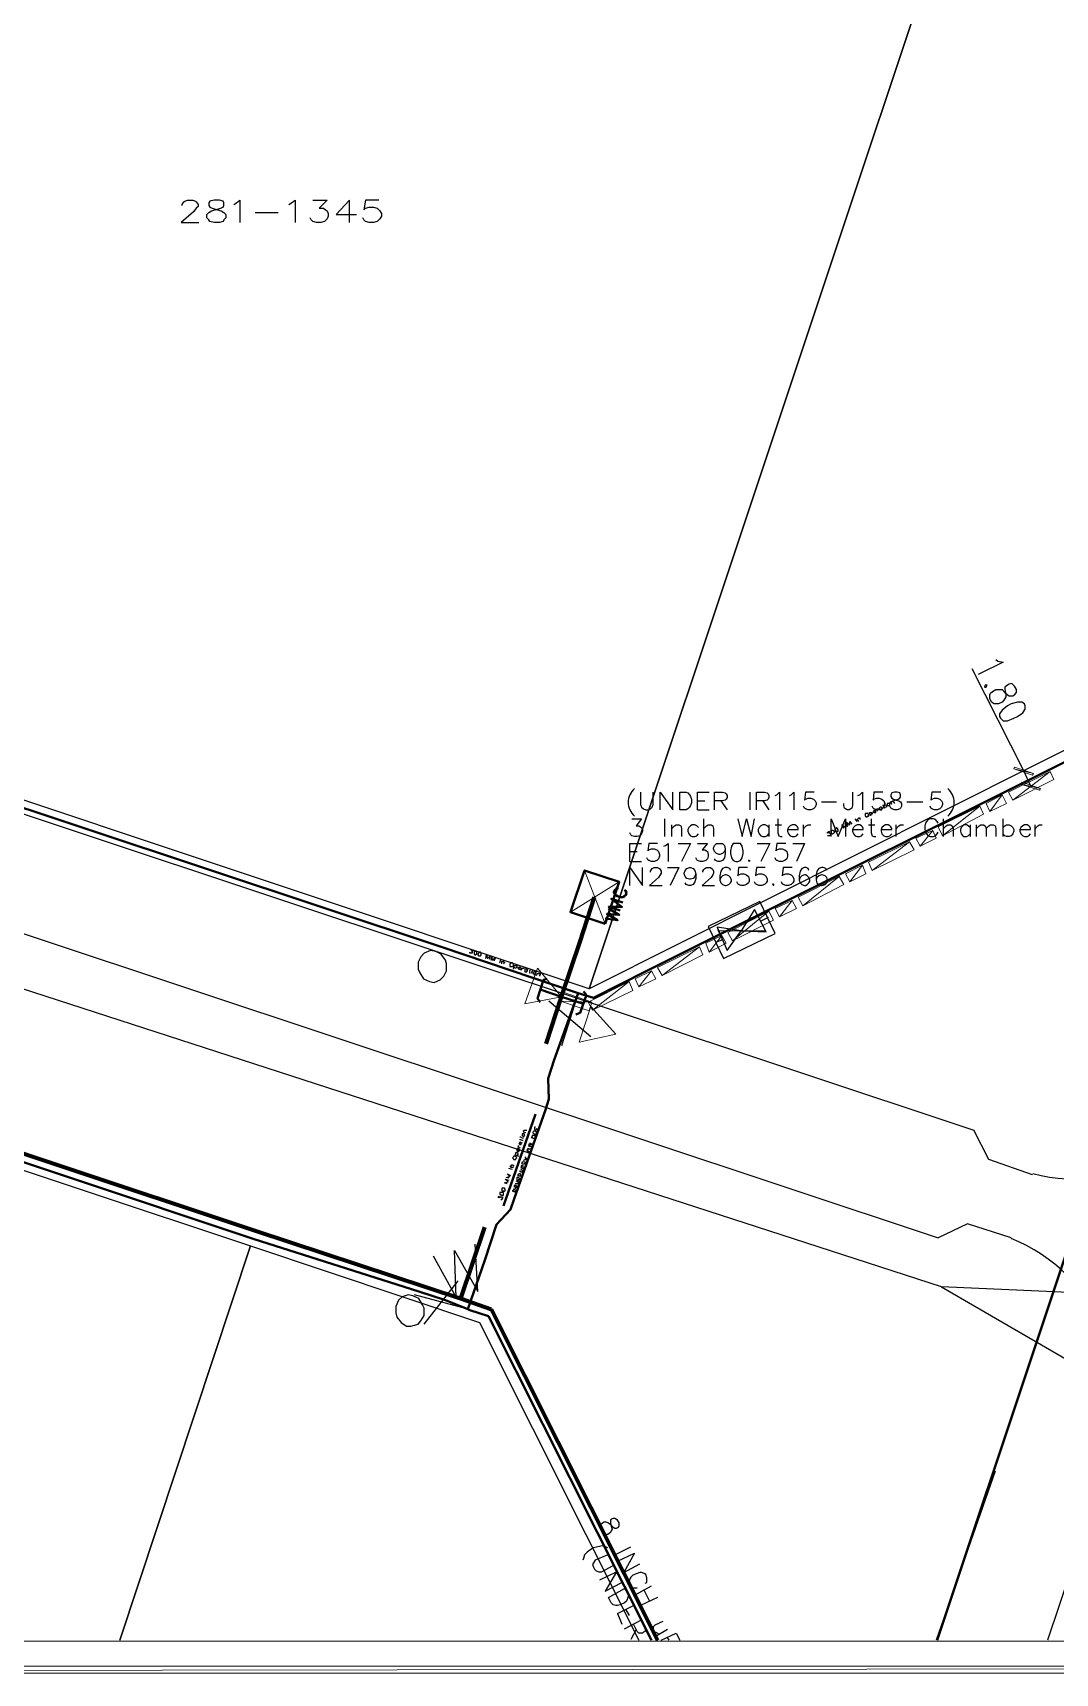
# Model space of a CAD drawing. Header units: inches. Extents: x 5 to 844, y 8 to 596.
# Drawn here: x 291.4 to 439, y 8.1 to 245.1 of the extents above; entities that cross this region are included whole.
import ezdxf

# ---------------------------------------------------------------- set-up
doc = ezdxf.new("R2010")
doc.units = ezdxf.units.IN
doc.header["$MEASUREMENT"] = 0
doc.layers.add('PDF_Geometry', color=7, linetype='Continuous')

msp = doc.modelspace()

# ---------------------------------------------------------------- linework, layer by layer
at = {"layer": 'PDF_Geometry', "color": 9, "lineweight": 25, "true_color": 0xbababa}
for points in [[(597.33, 591.67), (448.83, 145.68), (371.7, 106.98), (427.62, 274.76), (430.19, 282.47), (437.91, 279.9), (440.35, 287.61), (432.76, 290.19), (442.92, 321.04), (455.78, 359.61), (481.49, 436.75), (494.35, 475.32), (507.2, 513.89), (519.93, 552.46), (532.79, 591.03), (533.04, 591.67)], [(229.89, 154.29), (285.81, 321.94), (427.62, 274.76), (371.7, 106.98), (229.89, 154.29)], [(422.61, 63.91), (80.62, 174.86), (58, 180.91), (35.11, 186.05), (11.97, 190.29), (10.69, 190.42)], [(118.17, 12.87), (138.74, 117.52), (153.65, 126.14), (322.84, 69.83), (303.94, 12.87)], [(303.94, 12.87), (322.84, 69.83), (355.88, 58.77), (378.9, 12.87)], [(455.01, 62.5), (422.61, 63.91), (449.61, 48.23)]]:
    msp.add_lwpolyline(points, dxfattribs=at)
at = {"layer": 'PDF_Geometry', "lineweight": 25}
for points in [[(597.33, 591.67), (448.83, 145.68), (371.7, 106.98), (427.62, 274.76), (430.19, 282.47), (437.91, 279.9), (440.35, 287.61), (432.76, 290.19), (442.92, 321.04), (455.78, 359.61), (481.49, 436.75), (494.35, 475.32), (507.2, 513.89), (519.93, 552.46), (532.79, 591.03), (533.04, 591.67)], [(427.62, 274.76), (371.7, 106.98), (229.89, 154.29), (145.81, 182.19), (126.52, 188.36), (107.11, 194.02), (87.7, 199.03), (78.44, 201.35), (69.18, 203.4), (59.93, 205.46), (50.67, 207.26), (41.41, 209.06), (32.03, 210.73), (21.74, 212.4), (11.59, 213.95), (10.69, 214.07)], [(312.94, 220.12), (312.94, 220.25), (313.2, 220.63), (313.33, 220.76), (313.71, 220.89), (314.48, 220.89), (314.87, 220.76), (315, 220.63), (315.26, 220.25), (315.26, 219.99), (315, 219.73), (314.61, 219.22), (312.81, 217.67), (315.38, 217.67)], [(317.57, 220.89), (316.93, 220.76), (316.8, 220.5), (316.8, 220.12), (316.93, 219.86), (317.31, 219.73), (318.08, 219.47), (318.6, 219.35), (318.98, 219.09), (319.24, 218.83), (319.24, 218.32), (318.98, 218.06), (318.86, 217.8), (318.34, 217.67), (317.57, 217.67), (316.93, 217.8), (316.8, 218.06), (316.54, 218.32), (316.54, 218.83), (316.8, 219.09), (317.18, 219.35), (317.7, 219.47), (318.47, 219.73), (318.86, 219.86), (318.98, 220.12), (318.98, 220.5), (318.86, 220.76), (318.34, 220.89), (317.57, 220.89)], [(320.4, 220.25), (320.78, 220.5), (321.3, 220.89), (321.3, 217.67)], [(328.37, 220.25), (328.75, 220.5), (329.27, 220.89), (329.27, 217.67)], [(331.84, 220.89), (333.9, 220.89), (332.74, 219.73), (333.38, 219.73), (333.64, 219.47), (333.9, 219.35), (334.03, 218.96), (334.03, 218.57), (333.9, 218.19), (333.51, 217.8), (333, 217.67), (332.35, 217.67), (331.84, 217.8), (331.58, 218.06), (331.45, 218.32)], [(337.11, 217.67), (337.11, 220.89), (335.18, 218.83), (338.14, 218.83)], [(341.35, 220.89), (339.43, 220.89), (339.17, 219.47), (339.43, 219.73), (339.94, 219.86), (340.58, 219.86), (341.1, 219.73), (341.48, 219.35), (341.74, 218.96), (341.74, 218.57), (341.48, 218.19), (341.1, 217.8), (340.58, 217.67), (339.94, 217.67), (339.43, 217.8), (339.17, 218.06), (339.04, 218.32)], [(323.48, 219.09), (326.83, 219.09)], [(426.98, 153.26), (434.44, 138.48)], [(434.56, 138.48), (434.44, 138.48), (435.46, 136.29)], [(379.15, 135.39), (379.15, 133.59), (379.28, 133.21), (379.54, 132.95), (379.92, 132.82), (380.18, 132.82), (380.57, 132.95), (380.82, 133.21), (380.95, 133.59), (380.95, 135.39)], [(381.98, 132.82), (381.98, 135.39), (383.78, 132.82), (383.78, 135.39)], [(384.81, 132.82), (384.81, 135.39), (385.71, 135.39), (385.97, 135.26), (386.22, 135.01), (386.35, 134.75), (386.48, 134.36), (386.48, 133.85), (386.35, 133.46), (386.22, 133.21), (385.97, 132.95), (385.71, 132.82), (384.81, 132.82)], [(387.38, 132.82), (387.38, 135.39), (389.05, 135.39)], [(389.82, 132.82), (389.82, 135.39), (390.98, 135.39), (391.37, 135.26), (391.49, 135.14), (391.62, 134.88), (391.62, 134.62), (391.49, 134.36), (391.37, 134.24), (390.98, 134.11), (389.82, 134.11)], [(394.97, 132.82), (394.97, 135.39)], [(395.87, 132.82), (395.87, 135.39), (397.02, 135.39), (397.41, 135.26), (397.54, 135.14), (397.67, 134.88), (397.67, 134.62), (397.54, 134.36), (397.41, 134.24), (397.02, 134.11), (395.87, 134.11)], [(398.57, 134.88), (398.82, 135.01), (399.21, 135.39), (399.21, 132.82)], [(400.62, 134.88), (400.88, 135.01), (401.27, 135.39), (401.27, 132.82)], [(404.22, 135.39), (402.94, 135.39), (402.81, 134.24), (402.94, 134.36), (403.32, 134.49), (403.71, 134.49), (404.09, 134.36), (404.35, 134.11), (404.48, 133.85), (404.48, 133.59), (404.35, 133.21), (404.09, 132.95), (403.71, 132.82), (403.32, 132.82), (402.94, 132.95), (402.81, 133.08), (402.68, 133.34)], [(409.75, 135.39), (409.75, 133.46), (409.62, 133.08), (409.49, 132.95), (409.24, 132.82), (408.98, 132.82), (408.72, 132.95), (408.59, 133.08), (408.47, 133.46), (408.47, 133.72)], [(410.52, 134.88), (410.78, 135.01), (411.17, 135.39), (411.17, 132.82)], [(414.12, 135.39), (412.84, 135.39), (412.71, 134.24), (412.84, 134.36), (413.22, 134.49), (413.61, 134.49), (413.99, 134.36), (414.25, 134.11), (414.38, 133.85), (414.38, 133.59), (414.25, 133.21), (413.99, 132.95), (413.61, 132.82), (413.22, 132.82), (412.84, 132.95), (412.71, 133.08), (412.58, 133.34)], [(415.79, 135.39), (415.41, 135.26), (415.28, 135.01), (415.28, 134.75), (415.41, 134.49), (415.66, 134.36), (416.05, 134.24), (416.44, 134.11), (416.69, 133.98), (416.82, 133.72), (416.82, 133.34), (416.69, 133.08), (416.56, 132.95), (416.18, 132.82), (415.79, 132.82), (415.41, 132.95), (415.28, 133.08), (415.15, 133.34), (415.15, 133.72), (415.28, 133.98), (415.54, 134.11), (415.92, 134.24), (416.31, 134.36), (416.56, 134.49), (416.69, 134.75), (416.69, 135.01), (416.56, 135.26), (416.18, 135.39), (415.79, 135.39)], [(422.48, 135.39), (421.19, 135.39), (421.06, 134.24), (421.19, 134.36), (421.58, 134.49), (421.96, 134.49), (422.35, 134.36), (422.61, 134.11), (422.74, 133.85), (422.74, 133.59), (422.61, 133.21), (422.35, 132.95), (421.96, 132.82), (421.58, 132.82), (421.19, 132.95), (421.06, 133.08), (420.94, 133.34)], [(435.59, 136.29), (435.59, 136.29)], [(387.38, 134.11), (388.41, 134.11)], [(387.38, 132.82), (389.05, 132.82)], [(390.72, 134.11), (391.62, 132.82)], [(396.77, 134.11), (397.67, 132.82)], [(405.25, 133.98), (407.44, 133.98)], [(417.59, 133.98), (419.91, 133.98)], [(377.87, 131.54), (379.28, 131.54), (378.51, 130.51), (378.9, 130.51), (379.15, 130.38), (379.28, 130.25), (379.41, 129.99), (379.41, 129.74), (379.28, 129.35), (379.02, 129.09), (378.64, 128.96), (378.25, 128.96), (377.87, 129.09), (377.74, 129.22), (377.61, 129.48)], [(382.62, 128.96), (382.62, 131.54)], [(383.65, 128.96), (383.65, 130.64)], [(383.65, 130.12), (384.04, 130.51), (384.3, 130.64), (384.68, 130.64), (384.94, 130.51), (385.07, 130.12), (385.07, 128.96)], [(387.51, 130.25), (387.25, 130.51), (386.99, 130.64), (386.61, 130.64), (386.35, 130.51), (386.09, 130.25), (385.97, 129.99), (385.97, 129.74), (386.09, 129.35), (386.35, 129.09), (386.61, 128.96), (386.99, 128.96), (387.25, 129.09), (387.51, 129.35)], [(388.28, 128.96), (388.28, 131.54)], [(388.28, 130.12), (388.67, 130.51), (388.92, 130.64), (389.31, 130.64), (389.57, 130.51), (389.69, 130.12), (389.69, 128.96)], [(393.17, 131.54), (393.81, 128.96), (394.45, 131.54), (395.09, 128.96), (395.61, 131.54)], [(397.67, 130.25), (397.41, 130.51), (397.15, 130.64), (396.77, 130.64), (396.51, 130.51), (396.25, 130.25), (396.12, 129.99), (396.12, 129.74), (396.25, 129.35), (396.51, 129.09), (396.77, 128.96), (397.15, 128.96), (397.41, 129.09), (397.67, 129.35)], [(397.67, 130.64), (397.67, 128.96)], [(398.57, 130.64), (399.47, 130.64)], [(398.95, 131.54), (398.95, 129.48), (399.08, 129.09), (399.34, 128.96), (399.59, 128.96)], [(400.37, 129.99), (401.91, 129.99), (401.91, 130.12), (401.78, 130.38), (401.65, 130.51), (401.39, 130.64), (401.01, 130.64), (400.75, 130.51), (400.49, 130.25), (400.37, 129.99), (400.37, 129.74), (400.49, 129.35), (400.75, 129.09), (401.01, 128.96), (401.39, 128.96), (401.65, 129.09), (401.91, 129.35)], [(402.68, 128.96), (402.68, 130.64)], [(402.68, 129.99), (402.81, 130.25), (403.07, 130.51), (403.32, 130.64), (403.71, 130.64)], [(406.67, 128.96), (406.67, 131.54), (407.69, 128.96), (408.72, 131.54), (408.72, 128.96)], [(409.75, 129.99), (411.29, 129.99), (411.29, 130.12), (411.17, 130.38), (411.04, 130.51), (410.78, 130.64), (410.39, 130.64), (410.14, 130.51), (409.88, 130.25), (409.75, 129.99), (409.75, 129.74), (409.88, 129.35), (410.14, 129.09), (410.39, 128.96), (410.78, 128.96), (411.04, 129.09), (411.29, 129.35)], [(412.07, 130.64), (412.97, 130.64)], [(412.45, 131.54), (412.45, 129.48), (412.58, 129.09), (412.84, 128.96), (413.09, 128.96)], [(413.87, 129.99), (415.41, 129.99), (415.41, 130.12), (415.28, 130.38), (415.15, 130.51), (414.89, 130.64), (414.51, 130.64), (414.25, 130.51), (413.99, 130.25), (413.87, 129.99), (413.87, 129.74), (413.99, 129.35), (414.25, 129.09), (414.51, 128.96), (414.89, 128.96), (415.15, 129.09), (415.41, 129.35)], [(416.05, 128.96), (416.05, 130.64)], [(416.05, 129.99), (416.18, 130.25), (416.44, 130.51), (416.69, 130.64), (417.08, 130.64)], [(422.09, 130.89), (421.96, 131.15), (421.71, 131.41), (421.45, 131.54), (420.94, 131.54), (420.68, 131.41), (420.42, 131.15), (420.29, 130.89), (420.16, 130.51), (420.16, 129.99), (420.29, 129.61), (420.42, 129.35), (420.68, 129.09), (420.94, 128.96), (421.45, 128.96), (421.71, 129.09), (421.96, 129.35), (422.09, 129.61)], [(422.86, 128.96), (422.86, 131.54)], [(422.86, 130.12), (423.25, 130.51), (423.51, 130.64), (423.89, 130.64), (424.15, 130.51), (424.28, 130.12), (424.28, 128.96)], [(426.72, 130.25), (426.46, 130.51), (426.21, 130.64), (425.82, 130.64), (425.69, 130.51), (425.44, 130.25), (425.31, 129.99), (425.31, 129.74), (425.44, 129.35), (425.69, 129.09), (425.82, 128.96), (426.21, 128.96), (426.46, 129.09), (426.72, 129.35)], [(426.72, 130.64), (426.72, 128.96)], [(427.62, 128.96), (427.62, 130.64)], [(427.62, 130.12), (428.01, 130.51), (428.26, 130.64), (428.65, 130.64), (428.91, 130.51), (429.04, 130.12), (429.04, 128.96)], [(429.04, 130.12), (429.42, 130.51), (429.68, 130.64), (430.06, 130.64), (430.32, 130.51), (430.45, 130.12), (430.45, 128.96)], [(431.48, 128.96), (431.48, 131.54)], [(431.48, 130.25), (431.74, 130.51), (431.99, 130.64), (432.38, 130.64), (432.64, 130.51), (432.89, 130.25), (433.02, 129.99), (433.02, 129.74), (432.89, 129.35), (432.64, 129.09), (432.38, 128.96), (431.99, 128.96), (431.74, 129.09), (431.48, 129.35)], [(433.92, 129.99), (435.46, 129.99), (435.46, 130.12), (435.34, 130.38), (435.21, 130.51), (434.95, 130.64), (434.56, 130.64), (434.31, 130.51), (434.05, 130.25), (433.92, 129.99), (433.92, 129.74), (434.05, 129.35), (434.31, 129.09), (434.56, 128.96), (434.95, 128.96), (435.21, 129.09), (435.46, 129.35)], [(436.11, 128.96), (436.11, 130.64)], [(436.11, 129.99), (436.24, 130.25), (436.49, 130.51), (436.75, 130.64), (437.14, 130.64)], [(118.17, 12.87), (138.74, 117.52), (153.65, 126.14), (322.84, 69.83), (303.94, 12.87), (322.84, 69.83), (355.88, 58.77), (378.9, 12.87)], [(377.61, 125.37), (377.61, 127.94), (379.28, 127.94)], [(377.61, 126.78), (378.64, 126.78)], [(381.6, 127.94), (380.31, 127.94), (380.18, 126.91), (380.31, 127.04), (380.7, 127.17), (381.08, 127.17), (381.47, 127.04), (381.72, 126.78), (381.85, 126.39), (381.85, 126.14), (381.72, 125.75), (381.47, 125.49), (381.08, 125.37), (380.7, 125.37), (380.31, 125.49), (380.18, 125.62), (380.05, 125.88)], [(382.5, 127.55), (382.75, 127.68), (383.14, 127.94), (383.14, 125.37)], [(384.55, 127.94), (386.35, 127.94), (385.07, 125.37)], [(387.38, 127.94), (388.79, 127.94), (388.02, 127.04), (388.41, 127.04), (388.67, 126.91), (388.79, 126.78), (388.92, 126.39), (388.92, 126.14), (388.79, 125.75), (388.54, 125.49), (388.15, 125.37), (387.77, 125.37), (387.38, 125.49), (387.25, 125.62), (387.12, 125.88)], [(391.37, 127.17), (391.24, 126.78), (390.98, 126.52), (390.59, 126.39), (390.47, 126.39), (390.08, 126.52), (389.82, 126.78), (389.69, 127.17), (389.69, 127.29), (389.82, 127.68), (390.08, 127.94), (390.47, 127.94), (390.59, 127.94), (390.98, 127.94), (391.24, 127.68), (391.37, 127.17), (391.37, 126.52), (391.24, 125.88), (390.98, 125.49), (390.59, 125.37), (390.34, 125.37), (389.95, 125.49), (389.82, 125.75)], [(392.91, 127.94), (392.52, 127.94), (392.27, 127.55), (392.14, 126.91), (392.14, 126.52), (392.27, 125.88), (392.52, 125.49), (392.91, 125.37), (393.17, 125.37), (393.55, 125.49), (393.81, 125.88), (393.94, 126.52), (393.94, 126.91), (393.81, 127.55), (393.55, 127.94), (393.17, 127.94), (392.91, 127.94)], [(394.84, 125.62), (394.71, 125.49), (394.84, 125.37), (394.97, 125.49)], [(395.99, 127.94), (397.79, 127.94), (396.51, 125.37)], [(400.11, 127.94), (398.82, 127.94), (398.69, 126.91), (398.82, 127.04), (399.21, 127.17), (399.59, 127.17), (399.98, 127.04), (400.24, 126.78), (400.37, 126.39), (400.37, 126.14), (400.24, 125.75), (399.98, 125.49), (399.59, 125.37), (399.21, 125.37), (398.82, 125.49), (398.69, 125.62), (398.57, 125.88)], [(401.14, 127.94), (402.81, 127.94), (401.65, 125.37)], [(377.61, 125.37), (379.28, 125.37)], [(377.61, 121.89), (377.61, 124.47), (379.41, 121.89), (379.41, 124.47)], [(380.57, 123.82), (380.57, 123.95), (380.7, 124.21), (380.82, 124.34), (381.08, 124.47), (381.6, 124.47), (381.85, 124.34), (381.98, 124.21), (382.11, 123.95), (382.11, 123.69), (381.98, 123.44), (381.72, 123.05), (380.44, 121.89), (382.24, 121.89)], [(383.01, 124.47), (384.68, 124.47), (383.4, 121.89)], [(387.12, 123.57), (386.99, 123.18), (386.74, 122.92), (386.35, 122.79), (386.22, 122.79), (385.84, 122.92), (385.58, 123.18), (385.45, 123.57), (385.45, 123.69), (385.58, 124.08), (385.84, 124.34), (386.22, 124.47), (386.35, 124.47), (386.74, 124.34), (386.99, 124.08), (387.12, 123.57), (387.12, 122.92), (386.99, 122.41), (386.74, 122.02), (386.35, 121.89), (386.09, 121.89), (385.71, 122.02), (385.58, 122.28)], [(388.15, 123.82), (388.15, 123.95), (388.28, 124.21), (388.41, 124.34), (388.67, 124.47), (389.18, 124.47), (389.44, 124.34), (389.57, 124.21), (389.69, 123.95), (389.69, 123.69), (389.57, 123.44), (389.31, 123.05), (388.02, 121.89), (389.82, 121.89)], [(392.14, 124.08), (392.01, 124.34), (391.62, 124.47), (391.37, 124.47), (390.98, 124.34), (390.72, 123.95), (390.59, 123.31), (390.59, 122.67), (390.72, 122.28), (390.98, 122.02), (391.37, 121.89), (391.49, 121.89), (391.88, 122.02), (392.14, 122.28), (392.27, 122.54), (392.27, 122.67), (392.14, 123.05), (391.88, 123.31), (391.49, 123.44), (391.37, 123.44), (390.98, 123.31), (390.72, 123.05), (390.59, 122.67)], [(394.58, 124.47), (393.29, 124.47), (393.17, 123.31), (393.29, 123.44), (393.68, 123.57), (394.07, 123.57), (394.45, 123.44), (394.71, 123.18), (394.84, 122.79), (394.84, 122.54), (394.71, 122.28), (394.45, 122.02), (394.07, 121.89), (393.68, 121.89), (393.29, 122.02), (393.17, 122.15), (393.04, 122.41)], [(397.15, 124.47), (395.87, 124.47), (395.74, 123.31), (395.87, 123.44), (396.25, 123.57), (396.64, 123.57), (397.02, 123.44), (397.28, 123.18), (397.41, 122.79), (397.41, 122.54), (397.28, 122.28), (397.02, 122.02), (396.64, 121.89), (396.25, 121.89), (395.87, 122.02), (395.74, 122.15), (395.61, 122.41)], [(401.01, 124.47), (399.72, 124.47), (399.59, 123.31), (399.72, 123.44), (400.11, 123.57), (400.49, 123.57), (400.88, 123.44), (401.14, 123.18), (401.27, 122.79), (401.27, 122.54), (401.14, 122.28), (400.88, 122.02), (400.49, 121.89), (400.11, 121.89), (399.72, 122.02), (399.59, 122.15), (399.47, 122.41)], [(403.45, 124.08), (403.32, 124.34), (403.07, 124.47), (402.81, 124.47), (402.42, 124.34), (402.17, 123.95), (402.04, 123.31), (402.04, 122.67), (402.17, 122.28), (402.42, 122.02), (402.81, 121.89), (402.94, 121.89), (403.19, 122.02), (403.45, 122.28), (403.58, 122.54), (403.58, 122.67), (403.45, 123.05), (403.19, 123.31), (402.94, 123.44), (402.81, 123.44), (402.42, 123.31), (402.17, 123.05), (402.04, 122.67)], [(406.02, 124.08), (405.89, 124.34), (405.51, 124.47), (405.25, 124.47), (404.87, 124.34), (404.61, 123.95), (404.48, 123.31), (404.48, 122.67), (404.61, 122.28), (404.87, 122.02), (405.25, 121.89), (405.38, 121.89), (405.77, 122.02), (406.02, 122.28), (406.15, 122.54), (406.15, 122.67), (406.02, 123.05), (405.77, 123.31), (405.38, 123.44), (405.25, 123.44), (404.87, 123.31), (404.61, 123.05), (404.48, 122.67)], [(398.31, 122.15), (398.18, 122.02), (398.31, 121.89), (398.44, 122.02)], [(375.81, 30.23), (375.42, 30.48), (375.17, 30.48), (374.91, 30.36), (374.78, 30.23), (374.78, 29.84), (374.91, 29.33), (375.04, 28.94), (374.91, 28.68), (374.78, 28.43), (374.4, 28.17), (374.14, 28.17), (373.88, 28.3), (373.62, 28.56), (373.37, 29.07), (373.37, 29.46), (373.37, 29.58), (373.62, 29.84), (373.88, 29.97), (374.14, 29.97), (374.52, 29.84), (374.78, 29.58), (375.17, 29.2), (375.42, 29.07), (375.68, 29.07), (375.94, 29.2), (376.07, 29.46), (376.07, 29.84), (375.81, 30.23)], [(374.4, 26.24), (374.01, 26.37), (373.62, 26.5), (372.98, 26.37), (372.34, 26.24), (371.95, 25.98), (371.44, 25.6), (371.05, 25.21), (370.92, 24.7), (370.8, 24.44)], [(375.42, 25.21), (377.74, 26.37)], [(374.4, 25.21), (372.6, 24.44), (372.34, 24.06), (372.21, 23.8), (372.34, 23.41), (372.47, 23.16), (372.72, 22.9), (373.11, 22.77), (373.5, 22.77), (375.17, 23.67)], [(375.81, 24.31), (378.25, 25.47), (376.71, 22.64), (379.02, 23.93)], [(373.24, 21.61), (375.68, 22.77), (374.01, 19.94), (376.45, 21.23)], [(379.8, 21.1), (380.05, 21.23), (380.05, 21.61), (380.05, 21.87), (379.92, 22.38), (379.67, 22.51), (379.28, 22.64), (379.02, 22.64), (378.64, 22.51), (378, 22.26), (377.74, 22), (377.61, 21.74), (377.48, 21.36), (377.48, 21.1), (377.74, 20.71), (378, 20.46), (378.25, 20.46), (378.64, 20.46)], [(374.52, 19.04), (376.84, 20.33), (377.35, 19.56), (377.35, 19.17), (377.22, 18.78), (377.1, 18.53), (376.84, 18.27), (376.2, 18.01), (375.81, 17.88), (375.55, 17.88), (375.17, 18.01), (374.91, 18.27), (374.52, 19.04)], [(378.38, 19.43), (380.7, 20.71)], [(381.6, 19.04), (379.15, 17.88)], [(379.67, 20.07), (380.44, 18.53)], [(375.81, 16.73), (378.12, 17.88), (378.9, 16.47)], [(375.81, 16.73), (376.45, 15.18)], [(376.97, 17.37), (377.48, 16.47)], [(376.84, 14.54), (379.28, 15.83), (379.8, 14.8), (379.8, 14.41), (379.8, 14.16), (379.54, 14.03), (379.41, 13.9), (379.15, 13.9), (378.9, 13.9), (378.64, 14.16), (378.12, 15.18)], [(378.51, 14.41), (377.74, 13)], [(382.37, 15.57), (381.21, 15.06), (380.95, 14.8), (380.95, 14.41), (381.08, 14.16), (381.34, 14.03), (381.85, 13.77)], [(383.01, 14.41), (381.47, 13.51)], [(382.11, 12.87), (384.3, 13.9), (384.81, 12.87)], [(383.27, 12.87), (383.01, 13.26)]]:
    msp.add_lwpolyline(points, dxfattribs=at)
at = {"layer": 'PDF_Geometry', "color": 252, "lineweight": 20, "true_color": 0x989898}
for points in [[(533.04, 591.67), (532.79, 591.03), (519.93, 552.46), (507.2, 513.89), (494.35, 475.32), (481.49, 436.75), (455.78, 359.61), (442.92, 321.04), (432.76, 290.19), (440.35, 287.61), (437.91, 279.9), (430.19, 282.47), (427.62, 274.76), (371.7, 106.98), (448.83, 145.68), (597.33, 591.67)], [(10.69, 214.07), (11.59, 213.95), (21.74, 212.4), (32.03, 210.73), (41.41, 209.06), (50.67, 207.26), (59.93, 205.46), (69.18, 203.4), (78.44, 201.35), (87.7, 199.03), (107.11, 194.02), (126.52, 188.36), (145.81, 182.19), (229.89, 154.29), (371.7, 106.98), (427.62, 274.76)], [(378.9, 12.87), (355.88, 58.77), (322.84, 69.83), (303.94, 12.87), (322.84, 69.83), (153.65, 126.14), (138.74, 117.52), (118.17, 12.87)]]:
    msp.add_lwpolyline(points, dxfattribs=at)
at = {"layer": 'PDF_Geometry', "color": 212, "lineweight": 40, "true_color": 0xb800b8}
msp.add_lwpolyline([(485.99, 205.2), (482.65, 195.18), (480.08, 187.2), (421.96, 12.87)], dxfattribs=at)
at = {"layer": 'PDF_Geometry', "color": 252, "lineweight": 25, "true_color": 0x989898}
for points in [[(145.29, 180.39), (427.24, 86.54)], [(140.02, 164.83), (422.09, 70.98)], [(435.72, 80.11), (429.42, 82.3), (427.24, 86.54)], [(432.64, 70.98), (426.34, 73.04), (422.09, 70.98)], [(446.39, 38.2), (437.91, 12.87)]]:
    msp.add_lwpolyline(points, dxfattribs=at)
at = {"layer": 'PDF_Geometry', "color": 6, "lineweight": 40}
for points in [[(145.42, 181.16), (350.35, 113.02)], [(370.15, 106.34), (372.34, 105.69), (380.05, 109.55), (450.25, 144.65), (453.59, 155.45), (454.11, 156.99)], [(374.01, 116.37), (376.07, 122.41), (371.05, 124.08), (369, 118.04), (374.01, 116.37)], [(375.94, 121.51), (375.68, 121.51), (375.55, 121.38), (375.42, 121.25), (375.3, 120.99), (375.3, 120.87), (375.42, 120.61), (375.55, 120.48), (375.81, 120.35), (376.2, 120.22), (376.45, 120.22), (376.58, 120.22), (376.84, 120.35), (376.97, 120.48), (377.1, 120.74), (377.1, 120.87), (376.97, 121.12), (376.84, 121.25)], [(374.01, 117.14), (375.81, 116.88), (374.27, 117.78), (376.07, 117.65), (374.52, 118.55)], [(376.2, 118.29), (374.52, 118.81), (376.45, 118.81), (374.91, 119.97), (376.58, 119.45)], [(350.35, 113.02), (370.15, 106.34)], [(370.15, 106.34), (366.68, 96.7)], [(356.65, 67.77), (358.32, 72.91), (360.38, 75.1), (360.9, 76.64), (365.4, 89.5), (365.91, 91.04), (365.78, 94), (366.68, 96.7)], [(363.98, 88.85), (359.35, 75.61)], [(356.65, 67.77), (354.21, 60.7)], [(354.21, 60.7), (351, 61.98)], [(354.21, 60.7), (354.47, 60.57), (357.17, 59.67), (380.7, 12.87)]]:
    msp.add_lwpolyline(points, dxfattribs=at)
at = {"layer": 'PDF_Geometry', "color": 5, "lineweight": 25}
for points in [[(430.45, 154.55), (430.71, 154.29), (431.48, 154.16), (427.88, 152.36)], [(429.16, 150.82), (428.91, 150.82), (428.78, 150.56), (429.04, 150.56), (429.16, 150.82)], [(433.15, 150.69), (432.76, 151.08), (432.38, 150.95), (432.12, 150.82), (431.74, 150.56), (431.74, 150.18), (431.86, 149.54), (431.86, 149.15), (431.61, 148.64), (431.35, 148.38), (430.84, 148.12), (430.45, 148.12), (430.19, 148.12), (429.81, 148.38), (429.55, 148.89), (429.55, 149.41), (429.68, 149.66), (429.94, 149.92), (430.45, 150.18), (430.84, 150.18), (431.35, 150.18), (431.74, 149.79), (432.12, 149.41), (432.38, 149.28), (432.89, 149.28), (433.15, 149.41), (433.41, 149.79), (433.41, 150.18), (433.15, 150.69)], [(434.56, 148.12), (434.18, 148.38), (433.54, 148.38), (432.64, 148.12), (432.12, 147.86), (431.35, 147.22), (430.96, 146.71), (430.96, 146.32), (431.09, 146.06), (431.48, 145.68), (432.12, 145.68), (433.02, 146.06), (433.54, 146.32), (434.31, 146.84), (434.69, 147.35), (434.69, 147.86), (434.56, 148.12)], [(393.81, 115.47), (393.68, 115.34)]]:
    msp.add_lwpolyline(points, dxfattribs=at)
at = {"layer": 'PDF_Geometry', "color": 3, "lineweight": 0}
for points in [[(432.25, 135.39), (432.89, 134.24), (438.29, 138.35), (432.25, 135.39)], [(432.89, 134.24), (438.29, 138.35), (438.81, 137.19), (432.89, 134.24)], [(422.09, 130.38), (422.74, 129.09), (428.14, 133.34), (422.09, 130.38)], [(422.74, 129.09), (428.14, 133.34), (428.65, 132.18), (422.74, 129.09)], [(429.04, 133.72), (429.55, 132.56), (431.35, 135.01), (429.04, 133.72)], [(429.55, 132.56), (431.35, 135.01), (431.99, 133.72), (429.55, 132.56)], [(412.07, 125.24), (412.58, 124.08), (417.98, 128.19), (412.07, 125.24)], [(412.58, 124.08), (417.98, 128.19), (418.62, 127.04), (412.58, 124.08)], [(418.88, 128.71), (419.52, 127.55), (421.32, 129.86), (418.88, 128.71)], [(419.52, 127.55), (421.32, 129.86), (421.84, 128.71), (419.52, 127.55)], [(408.72, 123.57), (409.37, 122.41), (411.17, 124.85), (408.72, 123.57)], [(409.37, 122.41), (411.17, 124.85), (411.68, 123.57), (409.37, 122.41)], [(401.91, 120.22), (402.55, 118.94), (407.82, 123.18), (401.91, 120.22)], [(402.55, 118.94), (407.82, 123.18), (408.47, 122.02), (402.55, 118.94)], [(398.57, 118.55), (399.21, 117.39), (401.01, 119.71), (398.57, 118.55)], [(399.21, 117.39), (401.01, 119.71), (401.65, 118.55), (399.21, 117.39)], [(391.75, 115.08), (392.39, 113.92), (397.67, 118.17), (391.75, 115.08)], [(392.39, 113.92), (397.67, 118.17), (398.31, 116.88), (392.39, 113.92)], [(388.54, 113.54), (389.05, 112.25), (390.85, 114.69), (388.54, 113.54)], [(389.05, 112.25), (390.85, 114.69), (391.49, 113.54), (389.05, 112.25)], [(381.6, 110.07), (382.24, 108.91), (387.64, 113.02), (381.6, 110.07)], [(382.24, 108.91), (387.64, 113.02), (388.15, 111.87), (382.24, 108.91)], [(378.38, 108.39), (378.9, 107.24), (380.7, 109.55), (378.38, 108.39)], [(378.9, 107.24), (380.7, 109.55), (381.34, 108.39), (378.9, 107.24)], [(371.57, 105.05), (372.21, 103.89), (377.48, 108.01), (371.57, 105.05)], [(372.21, 103.89), (377.48, 108.01), (378, 106.72), (372.21, 103.89)], [(372.08, 105.05), (367.58, 105.18), (367.97, 106.47), (372.08, 105.05)], [(371.7, 103.77), (372.08, 105.05), (367.58, 105.18), (371.7, 103.77)]]:
    msp.add_lwpolyline(points, dxfattribs=at)
at = {"layer": 'PDF_Geometry', "lineweight": 0}
for points in [[(435.85, 138.09), (433.02, 138.74), (433.15, 138.99), (435.85, 138.09)], [(435.72, 137.84), (435.85, 138.09), (433.02, 138.74), (435.72, 137.84)], [(434.18, 136.81), (434.05, 136.55), (436.88, 135.91), (434.18, 136.81)], [(434.05, 136.55), (436.88, 135.91), (436.75, 135.65), (434.05, 136.55)], [(10.56, 12.74), (716.71, 12.74)], [(6.31, 9.14), (5.16, 8.11), (716.71, 9.11)], [(5.16, 8.11), (716.71, 9.11)], [(716.71, 8.11), (5.16, 8.11)], [(716.71, 9.14), (6.31, 9.14)]]:
    msp.add_lwpolyline(points, dxfattribs=at)
at = {"layer": 'PDF_Geometry', "color": 5, "lineweight": 40}
for points in [[(130.38, 135.14), (151.85, 128.07), (176.53, 120.09), (217.67, 106.08), (323.23, 70.85), (347.14, 63.27)], [(347.14, 63.27), (351, 61.98)]]:
    msp.add_lwpolyline(points, dxfattribs=at)
at = {"layer": 'PDF_Geometry', "color": 1, "lineweight": 25}
for points in [[(412.71, 132.56), (413.09, 132.69), (412.97, 132.69), (412.97, 132.82), (412.84, 132.69), (412.71, 132.56), (412.84, 132.44), (412.97, 132.44), (413.09, 132.44), (413.09, 132.56)], [(413.35, 132.56), (413.22, 132.95)], [(413.22, 132.82), (413.35, 132.95), (413.48, 132.95)], [(413.87, 133.21), (413.74, 133.21), (413.61, 133.08), (413.61, 132.95), (413.74, 132.82), (413.87, 132.82), (413.99, 132.82), (413.99, 132.95)], [(414.12, 132.95), (413.87, 133.21), (413.99, 133.21)], [(414.12, 133.59), (414.25, 133.21), (414.38, 133.08), (414.51, 133.21)], [(414.12, 133.34), (414.25, 133.46)], [(414.38, 133.72), (414.51, 133.72), (414.38, 133.72)], [(414.51, 133.59), (414.64, 133.21)], [(414.89, 133.72), (414.76, 133.72), (414.76, 133.59), (414.76, 133.46), (414.89, 133.46), (415.02, 133.46), (415.15, 133.46), (415.15, 133.59), (415.15, 133.72), (415.02, 133.72), (414.89, 133.72)], [(415.28, 133.85), (415.41, 133.98), (415.54, 134.11), (415.66, 133.98), (415.79, 133.72)], [(415.41, 133.59), (415.28, 133.98)], [(408.47, 130.12), (408.21, 130.64), (408.72, 130.25), (408.72, 130.89), (408.98, 130.38)], [(409.11, 130.51), (408.85, 131.02), (409.37, 130.64), (409.37, 131.15), (409.62, 130.76)], [(410.39, 131.15), (410.14, 131.54)], [(410.65, 131.15), (410.39, 131.54)], [(410.52, 131.41), (410.52, 131.54), (410.65, 131.66), (410.78, 131.66), (410.78, 131.54), (410.91, 131.41)], [(411.55, 132.31), (411.55, 132.18), (411.55, 132.05), (411.55, 131.92), (411.68, 131.92), (411.68, 131.79), (411.81, 131.79), (411.94, 131.92), (412.07, 131.92), (412.07, 132.05), (412.07, 132.18), (411.94, 132.31), (411.81, 132.31), (411.68, 132.31), (411.55, 132.31)], [(412.32, 131.92), (412.19, 132.44), (412.19, 132.31)], [(412.19, 132.44), (412.32, 132.44), (412.45, 132.44), (412.58, 132.44), (412.58, 132.31), (412.58, 132.18), (412.45, 132.18), (412.32, 132.05), (412.32, 132.18)], [(406.02, 129.48), (406.41, 129.74), (406.28, 129.48), (406.41, 129.48), (406.54, 129.35), (406.54, 129.22), (406.41, 129.09), (406.28, 129.09), (406.15, 129.09)], [(406.67, 129.86), (406.67, 129.74), (406.67, 129.61), (406.67, 129.48), (406.79, 129.35), (406.92, 129.35), (407.05, 129.48), (407.18, 129.61), (407.05, 129.74), (406.92, 129.86), (406.79, 129.86), (406.67, 129.86)], [(407.31, 130.12), (407.18, 130.12), (407.18, 129.99), (407.18, 129.86), (407.31, 129.74), (407.44, 129.61), (407.57, 129.74), (407.69, 129.74), (407.69, 129.86), (407.69, 129.99), (407.57, 130.12), (407.44, 130.25), (407.31, 130.12)], [(350.23, 108.27), (350.74, 108.78), (351.13, 109.55), (351.13, 110.58), (351, 111.09), (350.35, 111.99), (349.58, 112.38), (348.81, 112.51), (347.91, 112.12), (347.4, 111.61), (347.01, 110.84), (347.01, 109.81), (347.27, 109.29), (347.78, 108.39), (348.68, 108.01), (349.33, 107.88), (350.23, 108.27)], [(354.6, 112.64), (354.98, 112.51), (354.73, 112.38), (354.85, 112.38), (354.85, 112.25), (354.85, 112.12), (354.73, 112.12), (354.6, 112.12), (354.47, 112.12), (354.47, 112.25)], [(355.37, 112.38), (355.24, 112.38), (355.11, 112.38), (355.11, 112.25), (355.11, 112.12), (355.11, 111.99), (355.24, 111.87), (355.37, 111.87), (355.37, 111.99), (355.5, 111.99), (355.5, 112.12), (355.5, 112.25), (355.5, 112.38), (355.37, 112.38)], [(356.01, 112.25), (355.88, 112.25), (355.75, 112.12), (355.63, 111.99), (355.63, 111.87), (355.75, 111.74), (355.88, 111.74), (356.01, 111.74), (356.14, 111.87), (356.14, 112.12), (356.01, 112.25)], [(356.78, 111.35), (356.91, 111.87), (357.04, 111.35), (357.42, 111.74), (357.3, 111.22)], [(357.55, 111.09), (357.68, 111.61), (357.68, 111.09), (358.2, 111.48), (357.94, 110.97)], [(358.84, 110.71), (358.97, 111.22)], [(359.1, 110.58), (359.1, 110.97)], [(359.1, 110.84), (359.22, 110.97), (359.35, 110.97), (359.35, 110.84), (359.48, 110.84), (359.48, 110.71), (359.35, 110.58)], [(360.51, 110.71), (360.38, 110.71), (360.38, 110.58), (360.25, 110.58), (360.25, 110.45), (360.25, 110.32), (360.25, 110.19), (360.38, 110.19), (360.51, 110.19), (360.64, 110.19), (360.77, 110.32), (360.77, 110.45), (360.77, 110.58), (360.64, 110.71), (360.51, 110.71)], [(360.77, 109.81), (360.9, 110.32), (361.02, 110.32), (361.15, 110.32), (361.28, 110.32), (361.28, 110.19), (361.28, 110.07), (361.15, 109.94), (361.02, 109.94), (360.9, 110.07)], [(361.54, 110.07), (361.8, 109.94), (361.8, 110.07), (361.67, 110.19), (361.67, 110.07), (361.54, 110.07), (361.41, 109.94), (361.54, 109.81), (361.67, 109.81), (361.8, 109.81)], [(361.92, 109.68), (362.05, 110.07)], [(362.05, 109.81), (362.05, 109.94), (362.18, 109.94), (362.31, 109.94)], [(362.82, 109.68), (362.7, 109.81), (362.57, 109.81), (362.44, 109.81), (362.44, 109.68), (362.44, 109.55), (362.44, 109.42), (362.57, 109.42), (362.7, 109.42), (362.7, 109.55)], [(362.82, 109.81), (362.7, 109.42)], [(363.21, 109.81), (363.08, 109.42), (363.08, 109.29), (363.21, 109.29)], [(363.08, 109.68), (363.21, 109.55)], [(363.47, 109.55), (363.34, 109.17)], [(363.47, 109.68), (363.6, 109.68), (363.47, 109.68)], [(363.85, 109.42), (363.72, 109.42), (363.6, 109.29), (363.6, 109.17), (363.72, 109.17), (363.72, 109.04), (363.85, 109.04), (363.98, 109.04), (363.98, 109.17), (363.98, 109.29), (363.98, 109.42), (363.85, 109.42)], [(364.11, 108.91), (364.24, 109.29)], [(364.24, 109.17), (364.37, 109.17), (364.5, 109.17), (364.62, 109.17), (364.62, 109.04), (364.5, 108.78)], [(361.8, 85.51), (361.8, 85.64), (361.8, 85.51)], [(361.92, 85.51), (362.18, 85.38)], [(362.05, 85.9), (362.05, 85.77), (362.18, 85.64), (362.31, 85.64), (362.31, 85.77), (362.44, 85.9), (362.31, 86.02), (362.18, 86.02), (362.05, 86.02), (362.05, 85.9)], [(362.31, 86.28), (362.18, 86.41), (362.31, 86.54), (362.44, 86.54), (362.7, 86.54)], [(362.57, 86.15), (362.18, 86.28)], [(363.98, 85.51), (363.98, 85.64), (363.85, 85.77), (363.72, 85.77), (363.6, 85.77), (363.47, 85.77), (363.47, 85.64), (363.34, 85.51), (363.47, 85.51), (363.6, 85.38), (363.72, 85.38), (363.85, 85.38), (363.85, 85.51), (363.98, 85.51)], [(364.11, 86.15), (364.11, 86.28), (363.98, 86.41), (363.72, 86.41), (363.6, 86.28), (363.6, 86.15), (363.72, 86.02), (363.85, 86.02), (363.98, 85.9), (364.11, 86.02), (364.11, 86.15)], [(364.37, 86.8), (364.24, 86.54), (364.11, 86.8), (364.11, 86.67), (363.98, 86.54), (363.85, 86.67), (363.85, 86.8), (363.85, 86.92), (363.85, 87.05), (363.98, 87.05)], [(361.15, 82.94), (361.02, 83.07), (361.15, 83.2), (361.15, 83.32), (361.28, 83.32), (361.41, 83.2), (361.41, 83.07), (361.41, 82.94), (361.28, 82.94)], [(361.02, 82.94), (361.54, 82.81)], [(361.41, 83.45), (361.54, 83.84), (361.41, 83.84), (361.28, 83.84), (361.28, 83.71), (361.28, 83.58), (361.41, 83.45), (361.54, 83.45), (361.54, 83.58), (361.67, 83.58), (361.67, 83.71), (361.67, 83.84)], [(361.54, 84.1), (361.41, 84.22), (361.54, 84.35)], [(361.8, 83.97), (361.41, 84.1)], [(361.8, 84.87), (361.67, 84.74), (361.54, 84.61), (361.67, 84.61), (361.67, 84.48), (361.8, 84.48), (361.92, 84.48), (361.92, 84.61), (361.92, 84.74)], [(361.67, 85.25), (362.05, 85.12), (362.18, 85.12)], [(361.67, 84.87), (362.05, 84.74)], [(361.8, 85.12), (361.8, 85.25)], [(362.82, 83.97), (363.34, 83.84), (362.7, 83.71), (363.21, 83.32), (362.7, 83.58)], [(363.08, 84.74), (363.6, 84.48), (362.95, 84.48), (363.47, 84.1), (362.95, 84.22)], [(360.64, 80.88), (360.12, 81.01)], [(360.51, 81.14), (360.38, 81.27), (360.38, 81.4), (360.51, 81.4), (360.51, 81.52), (360.64, 81.52), (360.9, 81.4)], [(360.77, 81.14), (360.38, 81.14)], [(360.64, 82.55), (360.77, 82.42), (360.77, 82.3), (360.9, 82.3), (361.02, 82.3), (361.15, 82.3), (361.15, 82.42), (361.28, 82.55), (361.15, 82.68), (361.15, 82.81), (361.02, 82.81), (360.9, 82.81), (360.77, 82.81), (360.77, 82.68), (360.64, 82.55)], [(362.05, 80.75), (362.05, 80.62), (362.05, 80.5), (361.92, 80.5), (361.67, 80.62)], [(361.8, 81.14), (362.18, 81.01), (362.05, 81.01)], [(361.8, 80.88), (362.05, 80.75), (361.92, 80.88)], [(362.18, 81.01), (362.18, 81.14), (362.18, 81.27), (362.18, 81.4), (362.05, 81.4), (361.92, 81.4), (361.92, 81.27), (361.92, 81.14)], [(362.44, 81.91), (362.44, 81.78), (362.31, 81.65), (362.18, 81.65), (362.05, 81.65), (362.05, 81.78), (362.05, 81.91), (362.18, 82.04), (362.7, 81.91)], [(362.44, 82.68), (362.82, 82.3), (362.18, 82.17)], [(362.57, 82.55), (362.44, 82.3)], [(359.87, 78.82), (359.48, 78.95), (360, 79.08), (359.61, 79.47), (360.12, 79.34)], [(360.12, 79.6), (359.74, 79.72), (360.25, 79.85), (359.87, 80.24), (360.38, 79.98)], [(361.15, 78.57), (361.02, 78.18), (361.15, 78.18), (361.15, 78.31), (361.28, 78.31), (361.28, 78.44), (361.15, 78.57), (361.02, 78.57), (360.9, 78.57), (360.9, 78.44), (360.9, 78.31)], [(361.41, 79.08), (361.41, 78.95), (361.41, 78.82), (361.28, 78.82), (361.02, 78.82)], [(361.15, 79.21), (361.54, 79.08)], [(361.67, 79.47), (361.67, 79.6), (361.54, 79.6), (361.54, 79.72), (361.41, 79.72), (361.28, 79.72), (361.28, 79.6), (361.28, 79.47), (361.28, 79.34), (361.41, 79.34), (361.54, 79.34), (361.54, 79.47), (361.67, 79.47)], [(361.67, 79.85), (361.8, 79.98), (361.8, 80.11), (361.8, 80.24), (361.67, 80.24), (361.54, 80.24), (361.41, 80.11), (361.41, 79.98), (361.54, 79.98)], [(361.92, 79.85), (361.41, 79.98)], [(358.58, 76.77), (358.71, 77.02), (358.84, 76.77), (358.84, 76.9), (358.97, 76.9), (359.1, 76.9), (359.22, 76.9), (359.22, 76.77), (359.1, 76.64), (359.1, 76.51), (358.97, 76.51)], [(358.84, 77.41), (358.84, 77.28), (358.97, 77.28), (358.97, 77.15), (359.1, 77.15), (359.22, 77.15), (359.35, 77.15), (359.35, 77.28), (359.35, 77.41), (359.35, 77.54), (359.22, 77.54), (359.1, 77.54), (358.97, 77.54), (358.84, 77.54), (358.84, 77.41)], [(359.1, 78.05), (359.1, 77.92), (359.1, 77.8), (359.22, 77.8), (359.35, 77.8), (359.48, 77.67), (359.48, 77.8), (359.61, 77.8), (359.61, 77.92), (359.61, 78.05), (359.48, 78.18), (359.35, 78.18), (359.22, 78.18), (359.1, 78.18), (359.1, 78.05)], [(360.9, 77.67), (361.02, 77.67), (361.02, 77.8), (361.02, 77.92), (360.9, 78.05), (360.77, 78.05), (360.77, 77.92), (360.64, 77.8), (360.77, 77.67)], [(361.15, 77.54), (360.64, 77.8)], [(347.01, 58.51), (347.4, 59.03), (347.91, 59.8), (347.91, 60.83), (347.65, 61.34), (347.14, 62.24), (346.24, 62.63), (345.6, 62.75), (344.7, 62.5), (344.18, 61.98), (343.8, 61.08), (343.8, 60.18), (343.93, 59.54), (344.57, 58.77), (345.34, 58.25), (345.98, 58.25), (347.01, 58.51)]]:
    msp.add_lwpolyline(points, dxfattribs=at)
at = {"layer": 'PDF_Geometry', "color": 3, "lineweight": 90}
for points in [[(149.41, 129.99), (323.61, 72.01), (353.18, 62.24)], [(367.71, 105.82), (370.41, 113.79), (372.47, 120.22)], [(365.52, 99.01), (367.71, 105.82)], [(353.18, 62.24), (356.65, 72.52)], [(353.18, 62.24), (357.55, 60.7)], [(357.55, 60.7), (381.6, 12.87)]]:
    msp.add_lwpolyline(points, dxfattribs=at)
at = {"layer": 'PDF_Geometry', "color": 6, "lineweight": 20}
for points in [[(374.01, 116.37), (371.05, 124.08)], [(376.07, 122.41), (369, 118.04)], [(365.4, 89.5), (360.9, 76.64)]]:
    msp.add_lwpolyline(points, dxfattribs=at)
at = {"layer": 'PDF_Geometry', "color": 6, "lineweight": 25}
for points in [[(391.11, 111.35), (398.57, 114.95), (396.38, 119.58), (388.92, 115.98), (391.11, 111.35)], [(393.68, 115.34), (397.28, 115.21), (395.61, 118.42), (393.68, 115.34)], [(397.54, 117.27), (396.51, 116.75)], [(390.98, 114.05), (389.95, 113.67)], [(391.62, 112.51), (393.68, 115.34), (390.21, 115.85), (391.62, 112.51)], [(371.95, 100.04), (365.91, 105.18)], [(370.15, 106.34), (367.71, 98.75)], [(347.91, 58.51), (352.8, 64.81)], [(354.21, 60.7), (346.5, 62.75)], [(430.32, 37.3), (421.84, 12.87)]]:
    msp.add_lwpolyline(points, dxfattribs=at)
at = {"layer": 'PDF_Geometry', "color": 6, "lineweight": 0}
for points in [[(395.61, 118.42), (393.68, 115.34), (397.15, 115.34), (395.61, 118.42)], [(390.21, 115.85), (390.34, 115.34), (393.68, 115.34), (390.21, 115.85)], [(390.34, 115.34), (393.68, 115.34), (391.62, 112.51), (390.34, 115.34)], [(393.68, 115.34), (397.15, 115.34), (397.28, 115.21), (393.68, 115.34)]]:
    msp.add_lwpolyline(points, dxfattribs=at)
at = {"layer": 'PDF_Geometry', "color": 92, "lineweight": 0, "true_color": 0x00b800}
for points in [[(362.44, 104.79), (364.24, 109.94), (367.71, 105.82), (362.44, 104.79)], [(375.55, 100.42), (370.28, 99.27), (371.95, 104.41), (375.55, 100.42)]]:
    msp.add_lwpolyline(points, dxfattribs=at)
at = {"layer": 'PDF_Geometry', "color": 3, "lineweight": 40}
for points in [[(364.62, 105.05), (364.24, 105.57), (365.14, 108.27), (365.65, 108.39)], [(364.62, 106.85), (367.71, 105.82)], [(370.92, 104.79), (367.71, 105.82)], [(370.92, 106.59), (371.31, 106.08), (370.41, 103.51), (369.77, 103.25)]]:
    msp.add_lwpolyline(points, dxfattribs=at)
at = {"layer": 'PDF_Geometry', "color": 4, "lineweight": 25}
msp.add_lwpolyline([(349.2, 68.41), (352.54, 62.37), (352.28, 69.18), (355.63, 63.27), (355.24, 70.08)], dxfattribs=at)
at = {"layer": 'PDF_Geometry', "lineweight": 25}
for centre, start, end in [((379.99, 133.91), 131.0933, 228.9069), ((421.77, 133.91), 311.0931, 48.9067)]:
    msp.add_arc(centre, 2.64, start, end, dxfattribs=at)
at = {"layer": 'PDF_Geometry', "color": 252, "lineweight": 25, "true_color": 0x989898}
msp.add_arc((423.19, 47.78), 25, 337.7698, 67.7905, dxfattribs=at)
msp.add_ellipse((442.27, 104.15), major_axis=(21.49, 12.47), ratio=0.991265, start_param=3.925768, end_param=5.509361, dxfattribs=at)

doc.saveas('drawing.dxf')
